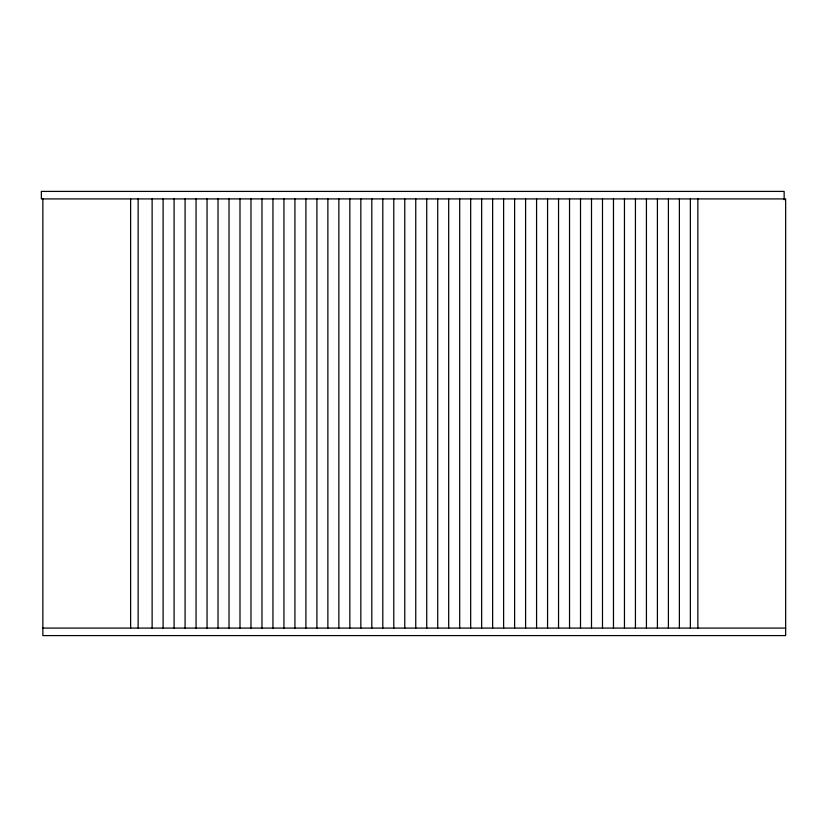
<?xml version="1.0" encoding="UTF-8"?>
<svg xmlns="http://www.w3.org/2000/svg" width="827" height="827" viewBox="0 0 827 827"><rect width="100%" height="100%" fill="white"/><g stroke="black" fill="none" stroke-linecap="round" stroke-linejoin="round"><path stroke-width="1.24" d="M42.849 628.086L785.65 628.086M784.151 199.783L784.151 191.409L41.35 191.409L41.35 198.914L785.65 198.914L785.65 635.591L42.849 635.591L42.849 198.914M697.864 198.914L697.864 628.086M690.359 198.914L690.359 628.086M679.38 198.914L679.38 628.086M668.392 198.914L668.392 628.086M657.413 198.914L657.413 628.086M646.425 198.914L646.425 628.086M635.436 198.914L635.436 628.086M624.457 198.914L624.457 628.086M613.469 198.914L613.469 628.086M602.49 198.914L602.49 628.086M591.501 198.914L591.501 628.086M580.513 198.914L580.513 628.086M569.534 198.914L569.534 628.086M558.545 198.914L558.545 628.086M547.567 198.914L547.567 628.086M536.578 198.914L536.578 628.086M525.6 198.914L525.6 628.086M514.611 198.914L514.611 628.086M503.622 198.914L503.622 628.086M492.644 198.914L492.644 628.086M481.655 198.914L481.655 628.086M470.677 198.914L470.677 628.086M459.688 198.914L459.688 628.086M448.699 198.914L448.699 628.086M437.721 198.914L437.721 628.086M426.732 198.914L426.732 628.086M415.754 198.914L415.754 628.086M404.765 198.914L404.765 628.086M393.786 198.914L393.786 628.086M382.798 198.914L382.798 628.086M371.809 198.914L371.809 628.086M360.83 198.914L360.83 628.086M349.842 198.914L349.842 628.086M338.863 198.914L338.863 628.086M327.874 198.914L327.874 628.086M316.896 198.914L316.896 628.086M305.907 198.914L305.907 628.086M294.919 198.914L294.919 628.086M283.94 198.914L283.94 628.086M272.951 198.914L272.951 628.086M261.973 198.914L261.973 628.086M250.984 198.914L250.984 628.086M239.995 198.914L239.995 628.086M229.017 198.914L229.017 628.086M218.028 198.914L218.028 628.086M207.05 198.914L207.05 628.086M196.061 198.914L196.061 628.086M185.083 198.914L185.083 628.086M174.094 198.914L174.094 628.086M163.105 198.914L163.105 628.086M152.127 198.914L152.127 628.086M138.14 198.914L138.14 628.086M130.635 198.914L130.635 628.086"/></g></svg>
